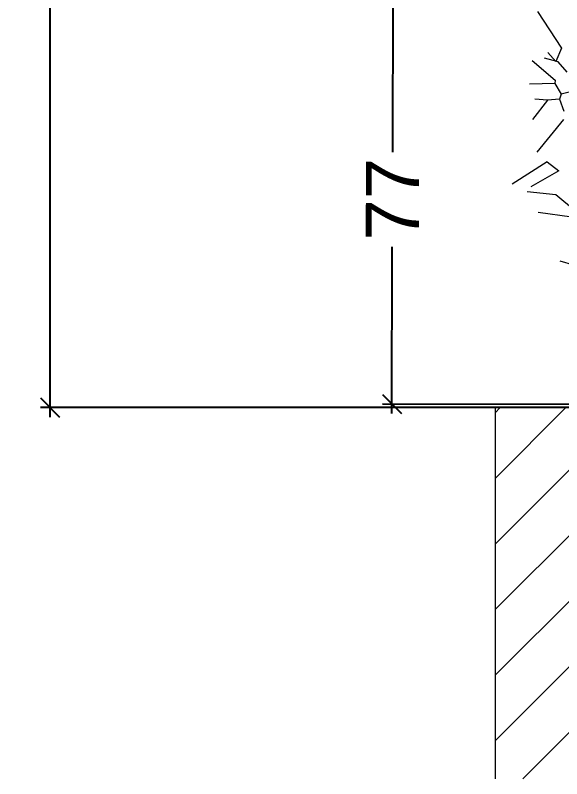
# Model space of a CAD drawing. Header units: centimetres. Extents: x 5667 to 17750, y 274 to 6203.
# Drawn here: x 7559.5 to 7662.5, y 4434 to 4577.9 of the extents above; entities that cross this region are included whole.
import ezdxf

# ---------------------------------------------------------------- set-up
doc = ezdxf.new("R2010")
doc.units = ezdxf.units.CM
doc.header["$MEASUREMENT"] = 0
doc.layers.get('0').update_dxf_attribs({"lineweight": 18})
for name, color, linetype, lineweight in [('A-WALL-FULL', 7, 'Continuous', 20), ('G-ANNO-DIM', 3, 'Continuous', 9), ('G-HEDGE', 104, 'Continuous', 9)]:
    doc.layers.add(name, color=color, linetype=linetype, lineweight=lineweight)
doc.styles.add('ARIAL', font='arial.ttf')
doc.dimstyles.new('TICK_36', dxfattribs={"dimtxt": 10, "dimasz": 3.6, "dimexe": 1.8, "dimexo": 1.2, "dimgap": 1.8, "dimtad": 0, "dimdec": 0, "dimzin": 0, "dimdsep": 46, "dimtxsty": 'ARIAL', "dimblk": 'OBLIQUE', "dimcen": 1.8, "dimdle": 1.8, "dimclrd": 256, "dimclrt": 256, "dimadec": 0, "dimazin": 0, "dimtfac": 1, "dimtdec": 0, "dimtmove": 1, "dimatfit": 3, "dimldrblk": 'OPEN90', "dimfxl": 1, "dimtolj": 1, "dimtzin": 0, "dimarcsym": 0})

# ---------------------------------------------------------------- blocks, each defined once
blk = doc.blocks.new('_Oblique')
at = {"color": 0, "linetype": 'ByBlock', "lineweight": -2}
blk.add_line((-0.5, -0.5), (0.5, 0.5), dxfattribs=at)
blk = doc.blocks.new('*D37')
at = {"layer": 'Defpoints', "color": 0, "transparency": 16777216}
for p in [(7969.34, 4729.28), (7566.06, 4503.99), (7969.34, 4503.99)]:
    blk.add_point(p, dxfattribs=at)
at = {"layer": 'G-ANNO-DIM', "lineweight": -2, "transparency": 16777216}
for p, q in [((7566.06, 4731.08), (7566.06, 4629.6)), ((7566.06, 4502.19), (7566.06, 4603.66))]:
    blk.add_line(p, q, dxfattribs=at)
at = {"layer": 'G-ANNO-DIM', "color": 0, "lineweight": -2, "transparency": 16777216}
for p, q in [((7968.14, 4729.28), (7564.26, 4729.28)), ((7968.14, 4503.99), (7564.26, 4503.99))]:
    blk.add_line(p, q, dxfattribs=at)
at = {"layer": 'G-ANNO-DIM', "lineweight": -2, "transparency": 16777216, "xscale": 3.6, "yscale": 3.6, "zscale": 3.6}
for p, rotation in [((7566.06, 4729.28), 90), ((7566.06, 4503.99), 270)]:
    blk.add_blockref('_Oblique', p, dxfattribs=dict(at, rotation=rotation))
at = {"layer": 'G-ANNO-DIM', "transparency": 16777216, "insert": (7566.06, 4616.63), "char_height": 10, "attachment_point": 5, "rotation": 90, "style": 'ARIAL'}
blk.add_mtext('\\A1;225', dxfattribs=at)
blk = doc.blocks.new('_Open90')
at = {"color": 0, "linetype": 'ByBlock', "lineweight": -2}
for p, q in [((-0.5, 0.5), (0, 0)), ((0, 0), (-1, 0)), ((0, 0), (-0.5, -0.5))]:
    blk.add_line(p, q, dxfattribs=at)
blk = doc.blocks.new('*D40')
at = {"layer": 'Defpoints', "color": 0, "transparency": 16777216}
for p in [(7955.47, 4581.2), (7630.51, 4504.63), (7955.32, 4503.99)]:
    blk.add_point(p, dxfattribs=at)
at = {"layer": 'G-ANNO-DIM', "lineweight": -2, "transparency": 16777216}
for p, q in [((7630.67, 4583.64), (7630.61, 4552.16)), ((7630.51, 4502.83), (7630.57, 4534.31))]:
    blk.add_line(p, q, dxfattribs=at)
at = {"layer": 'G-ANNO-DIM', "color": 0, "lineweight": -2, "transparency": 16777216}
for p, q in [((7954.27, 4581.2), (7628.87, 4581.84)), ((7954.12, 4503.99), (7628.71, 4504.64))]:
    blk.add_line(p, q, dxfattribs=at)
at = {"layer": 'G-ANNO-DIM', "lineweight": -2, "transparency": 16777216, "xscale": 3.6, "yscale": 3.6, "zscale": 3.6}
for p, rotation in [((7630.67, 4581.84), 89.88689764079622), ((7630.51, 4504.63), 269.8868976407962)]:
    blk.add_blockref('_Oblique', p, dxfattribs=dict(at, rotation=rotation))
at = {"layer": 'G-ANNO-DIM', "transparency": 16777216, "insert": (7630.59, 4543.24), "char_height": 10, "attachment_point": 5, "rotation": 89.8869, "style": 'ARIAL'}
blk.add_mtext('\\A1;77', dxfattribs=at)

msp = doc.modelspace()

# ---------------------------------------------------------------- hatches: boundary and pattern name
at = {"layer": 'A-WALL-FULL'}
h = msp.add_hatch(dxfattribs=at)
h.set_pattern_fill('ANSI31', color=0, scale=70)
h.set_pattern_definition([(45, (-147.377, 1185.192), (-6.187184, 6.187184), [])])
h.paths.add_polyline_path([(8561.09, 4799.28), (7955.96, 4799.28), (7955.96, 4729.28), (7955.81, 4729.28), (7955.75, 4701.2), (7969.34, 4701.2), (7969.34, 4729.28), (8178.39, 4729.28), (8178.39, 4713.99), (8186.09, 4713.99), (8186.09, 4729.28), (8547.07, 4729.28), (8547.07, 4713.99), (8561.09, 4713.99), (8561.09, 4729.28)])
h.paths.add_polyline_path([(8571.09, 4503.99), (8561.09, 4503.99), (8085.27, 4503.99), (8085.27, 4503.99), (8070.49, 4503.99), (7969.34, 4503.99), (7969.34, 4581.2), (7955.49, 4581.2), (7955.32, 4503.99), (7659.95, 4503.99), (7649.95, 4503.99), (7649.95, 4433.99), (8571.09, 4433.99)])

# ---------------------------------------------------------------- linework, layer by layer
for p, q in [((7649.95, 4503.99), (7649.95, 4433.99)), ((7659.95, 4503.99), (7955.32, 4503.99))]:
    msp.add_line(p, q, dxfattribs=at)
at = {"layer": 'G-HEDGE'}
for p, q in [((7657.97, 4578.67), (7662.47, 4571.76)), ((7659.87, 4570.91), (7661.4, 4569.25)), ((7662.47, 4571.76), (7661.4, 4569.25)), ((7656.95, 4569.4), (7661.26, 4565.7)), ((7661.87, 4569.15), (7659.26, 4569.88)), ((7663.57, 4567.2), (7661.87, 4569.15)), ((7661.24, 4565.06), (7656.44, 4564.95)), ((7661.26, 4565.7), (7661.24, 4565.06)), ((7661.24, 4565.06), (7662.43, 4563.09)), ((7664.69, 4563.63), (7662.43, 4563.09)), ((7659.82, 4561.93), (7656.99, 4558.3)), ((7659.82, 4561.93), (7657.45, 4562.12)), ((7662.07, 4562.15), (7659.82, 4561.93)), ((7662.43, 4563.09), (7662.07, 4562.15)), ((7662.07, 4562.15), (7662.93, 4559.87)), ((7662.86, 4558.28), (7657.8, 4552.11)), ((7659.77, 4550.28), (7653.2, 4546.09)), ((7659.77, 4550.28), (7661.94, 4548.59)), ((7661.94, 4548.59), (7656.69, 4545.62)), ((7656.01, 4544.69), (7661.42, 4544.13)), ((7661.42, 4544.13), (7665.12, 4541.1)), ((7664.43, 4539.85), (7658.08, 4540.76)), ((7664.81, 4530.85), (7662.2, 4531.58)), ((7659.95, 4503.99), (7649.95, 4503.99))]:
    msp.add_line(p, q, dxfattribs=at)

# ---------------------------------------------------------------- dimensions: what is measured, and where the dimension line sits
at = {"layer": 'G-ANNO-DIM'}
dim = msp.add_linear_dim(base=(7566.06, 4503.99), p1=(7969.34, 4729.28), p2=(7969.34, 4503.99), angle=90, dimstyle='TICK_36', dxfattribs=at)
dim.commit()
dim.dimension.update_dxf_attribs({"geometry": '*D37', "text_midpoint": (7566.06, 4616.63)})
dim = msp.add_aligned_dim(p1=(7955.47, 4581.2), p2=(7955.32, 4503.99), distance=-324.81, dimstyle='TICK_36', dxfattribs=at)
dim.commit()
dim.dimension.update_dxf_attribs({"geometry": '*D40', "text_midpoint": (7630.59, 4543.24)})

doc.saveas('drawing.dxf')
